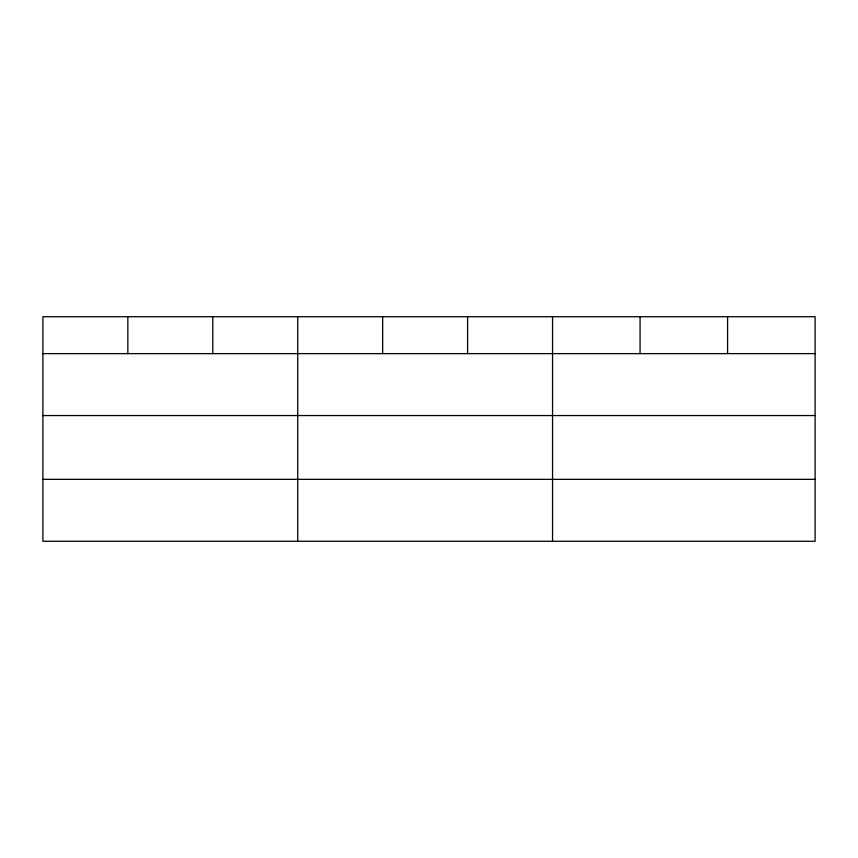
<?xml version="1.0" encoding="UTF-8"?>
<svg xmlns="http://www.w3.org/2000/svg" width="858" height="858" viewBox="0 0 858 858"><rect width="100%" height="100%" fill="white"/><g stroke="black" fill="none" stroke-linecap="round" stroke-linejoin="round"><path stroke-width="1.29" d="M815.1 415.551L815.1 316.731L42.9 316.731L42.9 541.269L815.1 541.269L815.1 415.551L42.9 415.551M42.9 353.625L815.1 353.625M42.9 479.343L815.1 479.343M727.584 316.731L727.584 353.625M640.068 316.731L640.068 353.625M552.552 316.731L552.552 541.269M467.61 316.731L467.61 353.625M382.668 316.731L382.668 353.625M297.726 316.731L297.726 541.269M212.784 316.731L212.784 353.625M127.842 316.731L127.842 353.625"/></g></svg>
